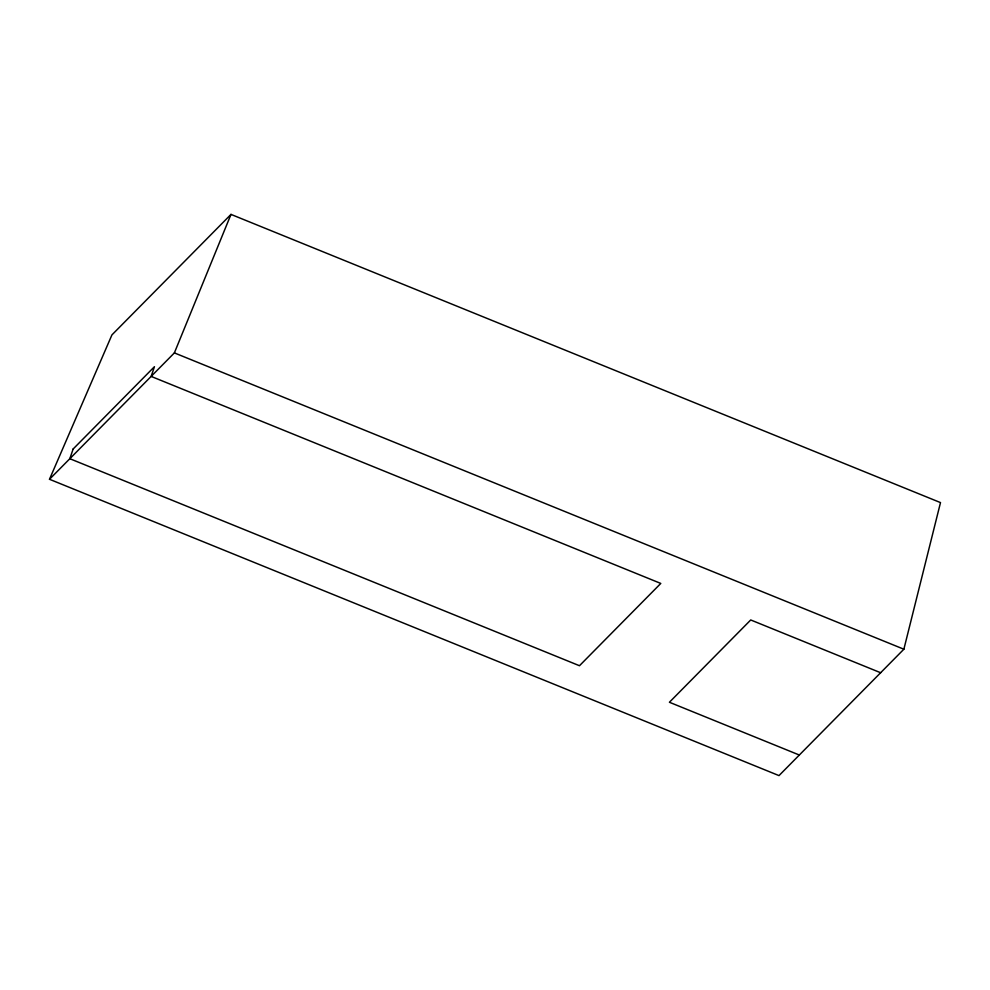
<?xml version="1.0" encoding="UTF-8"?>
<svg xmlns="http://www.w3.org/2000/svg" width="990" height="990" viewBox="0 0 990 990"><rect width="100%" height="100%" fill="white"/><g stroke="black" fill="none" stroke-linecap="round" stroke-linejoin="round"><path stroke-width="1.49" d="M903.87 649.217L940.5 502.598L230.992 214.397L111.932 334.905L49.5 479.284L778.994 775.603L903.87 649.217L174.376 352.898L49.5 479.284M174.376 352.898L230.992 214.397M880.63 672.73L750.729 619.963L669.413 702.257L799.326 755.024M73.136 449.002L69.832 458.704L579.472 665.726L660.788 583.432L151.148 376.41L154.44 366.708L73.136 449.002"/></g></svg>
